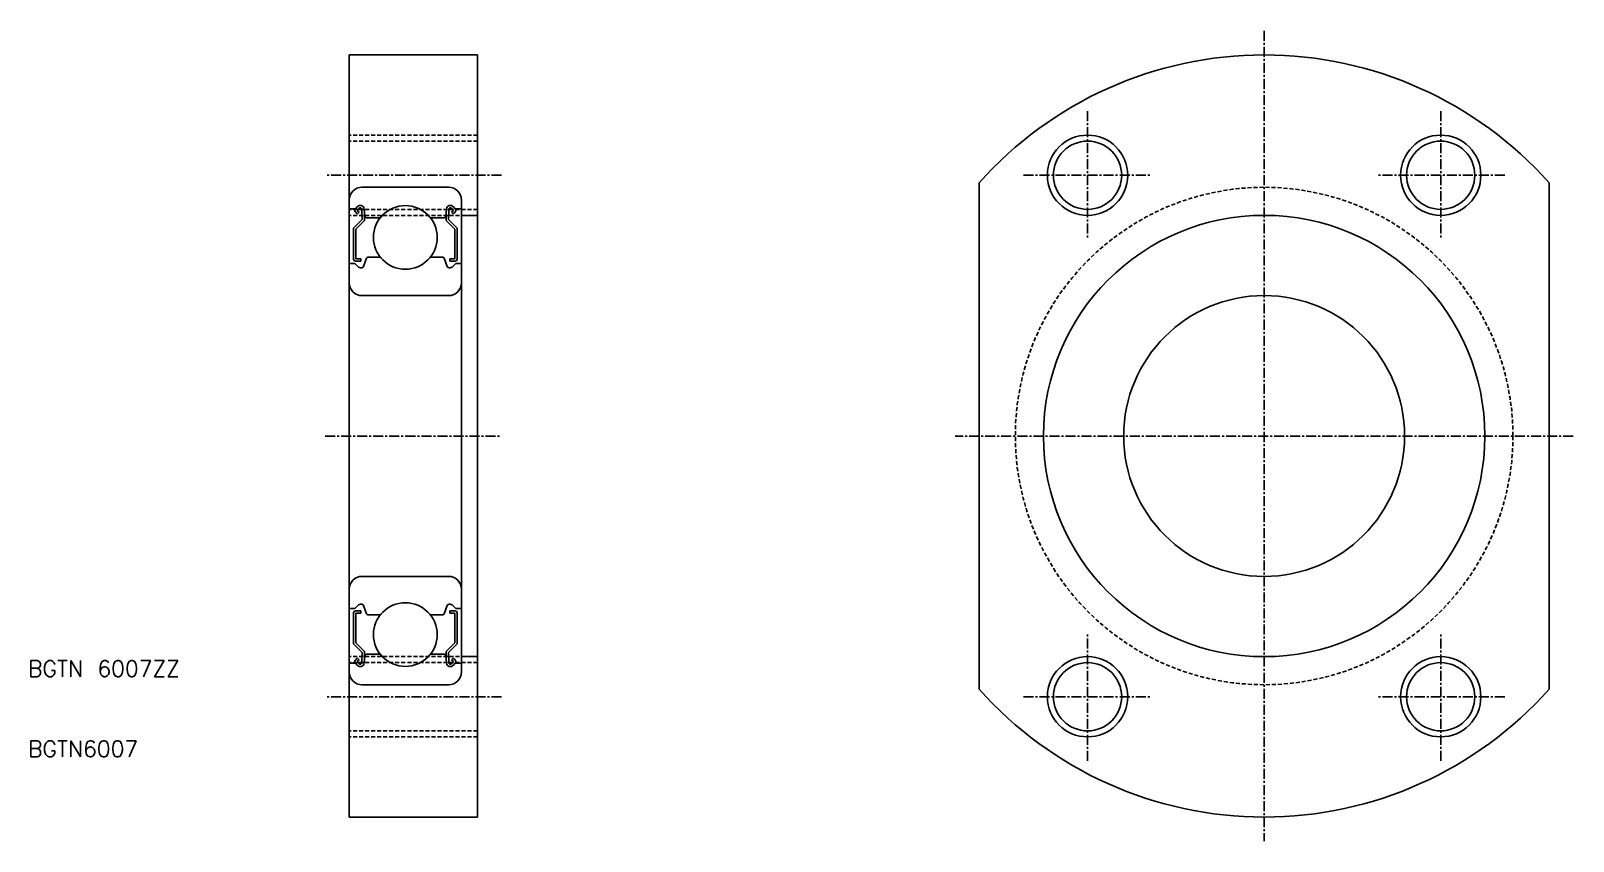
# Model space of a CAD drawing. Extents: x 10 to 202, y 0 to 100.
import ezdxf

# ---------------------------------------------------------------- set-up
doc = ezdxf.new("R2010")
doc.units = 0
doc.linetypes.add('CENTER', pattern=[2, 1.25, -0.25, 0.25, -0.25])
doc.linetypes.add('DASHED', pattern=[0.75, 0.5, -0.25])
doc.layers.get('0').update_dxf_attribs({"linetype": 'CONTINUOUS'})
doc.layers.add('CENTER', color=1, linetype='CENTER')
doc.styles.get("Standard").update_dxf_attribs({"font": 'txt.shx', "bigfont": 'extfont.shx'})

msp = doc.modelspace()

# ---------------------------------------------------------------- linework, layer by layer
at = {"color": 7, "linetype": 'CONTINUOUS'}
for p, q in [((50, 2.5), (50, 97.5)), ((50, 97.5), (66, 97.5)), ((66, 97.5), (66, 2.5)), ((51.6, 81), (62.4, 81)), ((128.5, 18.440532), (128.5, 81.559468)), ((199.5, 18.440532), (199.5, 81.559468)), ((64, 79.4), (64, 20.6)), ((50.2, 78.29999), (50.780027, 78.29999)), ((51.629968, 77.003948), (50.53, 75.90399)), ((50.779748, 78.299658), (51.000766, 78.562217)), ((51.046001, 77.683981), (50.816406, 77.87666)), ((51.93, 76.88004), (50.83, 75.78003)), ((51.010002, 78.106928), (51.225533, 78.363717)), ((51.238974, 77.913953), (51.010002, 78.106928)), ((51.046001, 77.683981), (51.238974, 77.913953)), ((51.578552, 78.243428), (51.629968, 77.003948)), ((51.881389, 78.283686), (51.960017, 77.382614)), ((51.93, 77.72699), (51.93, 76.88004)), ((52.15926, 77.2), (53.877745, 77.2)), ((61.84074, 77.2), (60.122255, 77.2)), ((62.118611, 78.283686), (62.039983, 77.382614)), ((62.07, 77.72699), (62.07, 76.88004)), ((62.07, 76.88004), (63.17, 75.78003)), ((62.421448, 78.243428), (62.370032, 77.003948)), ((62.370032, 77.003948), (63.47, 75.90399)), ((62.761026, 77.913953), (62.989998, 78.106928)), ((62.953999, 77.683981), (62.761026, 77.913953)), ((62.989998, 78.106928), (62.774467, 78.363717)), ((62.953999, 77.683981), (63.183594, 77.87666)), ((63.220252, 78.299658), (62.999234, 78.562217)), ((63.8, 78.29999), (63.219973, 78.29999)), ((64, 77.5), (66, 77.5)), ((50.53, 75.90399), (50.53, 72.09999)), ((50.83, 75.78003), (50.83, 72.09999)), ((63.17, 75.78003), (63.17, 72.09999)), ((63.47, 75.90399), (63.47, 72.09999)), ((50.2, 71.49998), (50.69998, 71.49998)), ((50.69998, 71.49998), (51.07401, 71.12595)), ((51.45, 72.09999), (50.83, 72.09999)), ((50.83, 71.79999), (51.45, 71.79999)), ((51.45, 71.79999), (51.45, 72.09999)), ((51.78199, 71.14711), (52.153069, 72.168296)), ((52.341043, 72.29999), (53.877753, 72.29999)), ((61.658957, 72.29999), (60.122247, 72.29999)), ((62.21801, 71.14711), (61.846931, 72.168296)), ((62.55, 72.09999), (63.17, 72.09999)), ((62.55, 71.79999), (62.55, 72.09999)), ((63.17, 71.79999), (62.55, 71.79999)), ((63.30002, 71.49998), (62.92599, 71.12595)), ((63.8, 71.49998), (63.30002, 71.49998)), ((51.6, 67.5), (62.4, 67.5)), ((51.6, 32.5), (62.4, 32.5)), ((50.69998, 28.50002), (51.07401, 28.87405)), ((51.78199, 28.85289), (52.153069, 27.831704)), ((62.21801, 28.85289), (61.846931, 27.831704)), ((63.30002, 28.50002), (62.92599, 28.87405)), ((50.2, 28.50002), (50.69998, 28.50002)), ((50.53, 24.09601), (50.53, 27.90001)), ((50.83, 28.20001), (51.45, 28.20001)), ((51.45, 27.90001), (50.83, 27.90001)), ((50.83, 24.21997), (50.83, 27.90001)), ((51.45, 28.20001), (51.45, 27.90001)), ((52.341043, 27.70001), (53.877753, 27.70001)), ((61.658957, 27.70001), (60.122247, 27.70001)), ((62.55, 28.20001), (62.55, 27.90001)), ((63.17, 28.20001), (62.55, 28.20001)), ((62.55, 27.90001), (63.17, 27.90001)), ((63.17, 24.21997), (63.17, 27.90001)), ((63.8, 28.50002), (63.30002, 28.50002)), ((63.47, 24.09601), (63.47, 27.90001)), ((51.629968, 22.996052), (50.53, 24.09601)), ((51.93, 23.11996), (50.83, 24.21997)), ((51.93, 22.27301), (51.93, 23.11996)), ((62.07, 23.11996), (63.17, 24.21997)), ((62.07, 22.27301), (62.07, 23.11996)), ((62.370032, 22.996052), (63.47, 24.09601)), ((50.2, 21.70001), (50.780027, 21.70001)), ((50.779748, 21.700342), (51.000766, 21.437783)), ((51.046001, 22.316019), (50.816406, 22.12334)), ((51.238974, 22.086047), (51.010002, 21.893072)), ((51.010002, 21.893072), (51.225533, 21.636283)), ((51.046001, 22.316019), (51.238974, 22.086047)), ((51.578552, 21.756572), (51.629968, 22.996052)), ((51.881389, 21.716314), (51.960017, 22.617386)), ((52.15926, 22.8), (53.877745, 22.8)), ((61.84074, 22.8), (60.122255, 22.8)), ((62.118611, 21.716314), (62.039983, 22.617386)), ((62.421448, 21.756572), (62.370032, 22.996052)), ((62.953999, 22.316019), (62.761026, 22.086047)), ((62.761026, 22.086047), (62.989998, 21.893072)), ((62.989998, 21.893072), (62.774467, 21.636283)), ((62.953999, 22.316019), (63.183594, 22.12334)), ((63.220252, 21.700342), (62.999234, 21.437783)), ((63.8, 21.70001), (63.219973, 21.70001)), ((64, 22.5), (66, 22.5)), ((51.6, 19), (62.4, 19)), ((50, 2.5), (66, 2.5))]:
    msp.add_line(p, q, dxfattribs=at)
at = {"color": 3, "linetype": 'DASHED'}
for p, q in [((66, 87.5), (50, 87.5)), ((66, 86.75), (50, 86.75)), ((66, 78.25), (50, 78.25)), ((66, 77.5), (50, 77.5)), ((66, 22.5), (50, 22.5)), ((66, 21.75), (50, 21.75)), ((66, 13.25), (50, 13.25)), ((66, 12.5), (50, 12.5))]:
    msp.add_line(p, q, dxfattribs=at)
at = {"color": 3, "linetype": 'CONTINUOUS'}
for centre in [(142, 82.5), (186, 82.5), (142, 17.5), (186, 17.5)]:
    msp.add_circle(centre, 5, dxfattribs=at)
at = {"color": 7, "linetype": 'CONTINUOUS'}
for centre, radius in [((142, 82.5), 4.25), ((186, 82.5), 4.25), ((57, 74.75), 3.96875), ((164, 50), 27.5), ((164, 50), 17.5), ((57, 25.25), 3.96875), ((142, 17.5), 4.25), ((186, 17.5), 4.25)]:
    msp.add_circle(centre, radius, dxfattribs=at)
at = {"color": 3, "linetype": 'DASHED'}
msp.add_circle((164, 50), 31, dxfattribs=at)
at = {"color": 7, "linetype": 'CONTINUOUS'}
for centre, radius, start, end in [((164, 50), 47.5, 41.63706629, 138.36293371), ((51.6, 79.4), 1.6, 90, 180), ((62.4, 79.4), 1.6, 0, 90), ((50.2, 78.49999), 0.2, 180, 270), ((51.009257, 78.10646), 0.3, 139.909786, 229.996276), ((51.383282, 78.240221), 0.5, 4.98705, 139.909786), ((51.378724, 78.235139), 0.2, 2.37537, 139.992225), ((52.15926, 77.4), 0.2, 184.98705, 270), ((61.84074, 77.4), 0.2, 270, 355.01295), ((62.616718, 78.240221), 0.5, 40.090214, 175.01295), ((62.621276, 78.235139), 0.2, 40.007775, 177.62463), ((62.990743, 78.10646), 0.3, 310.003724, 40.090214), ((63.8, 78.49999), 0.2, 270, 0), ((50.2, 71.29998), 0.2, 90, 180), ((50.83, 72.09999), 0.3, 180, 270), ((51.498, 71.54999), 0.599648, 225, 272.804841), ((51.5, 71.24998), 0.300167, 265.537395, 340.029872), ((52.341043, 72.09999), 0.2, 90, 160.029872), ((61.658957, 72.09999), 0.2, 19.970128, 90), ((62.5, 71.24998), 0.300167, 199.970128, 274.462605), ((62.502, 71.54999), 0.599648, 267.195159, 315), ((63.17, 72.09999), 0.3, 270, 0), ((63.8, 71.29998), 0.2, 0, 90), ((51.6, 69.1), 1.6, 180, 270), ((62.4, 69.1), 1.6, 270, 0), ((51.6, 30.9), 1.6, 90, 180), ((62.4, 30.9), 1.6, 0, 90), ((51.498, 28.45001), 0.599648, 87.195159, 135), ((51.5, 28.75002), 0.300167, 19.970128, 94.462605), ((62.5, 28.75002), 0.300167, 85.537395, 160.029872), ((62.502, 28.45001), 0.599648, 45, 92.804841), ((50.2, 28.70002), 0.2, 180, 270), ((50.83, 27.90001), 0.3, 90, 180), ((52.341043, 27.90001), 0.2, 199.970128, 270), ((61.658957, 27.90001), 0.2, 270, 340.029872), ((63.17, 27.90001), 0.3, 0, 90), ((63.8, 28.70002), 0.2, 270, 0), ((50.2, 21.50001), 0.2, 90, 180), ((51.009257, 21.89354), 0.3, 130.003724, 220.090214), ((51.383282, 21.759779), 0.5, 220.090214, 355.01295), ((51.378724, 21.764861), 0.2, 220.007775, 357.62463), ((52.15926, 22.6), 0.2, 90, 175.01295), ((61.84074, 22.6), 0.2, 4.98705, 90), ((62.616718, 21.759779), 0.5, 184.98705, 319.909786), ((62.621276, 21.764861), 0.2, 182.37537, 319.992225), ((62.990743, 21.89354), 0.3, 319.909786, 49.996276), ((63.8, 21.50001), 0.2, 0, 90), ((51.6, 20.6), 1.6, 180, 270), ((62.4, 20.6), 1.6, 270, 0), ((164, 50), 47.5, 221.63706629, 318.36293371)]:
    msp.add_arc(centre, radius, start, end, dxfattribs=at)
at = {"layer": 'CENTER', "color": 1, "linetype": 'CENTER'}
for p, q in [((164, 100.5), (164, -0.5)), ((142, 90.5), (142, 74.5)), ((186, 90.5), (186, 74.5)), ((69, 82.5), (47, 82.5)), ((134, 82.5), (150, 82.5)), ((194, 82.5), (178, 82.5)), ((47, 50), (69, 50)), ((202.5, 50), (125.5, 50)), ((142, 9.5), (142, 25.5)), ((186, 9.5), (186, 25.5)), ((69, 17.5), (47, 17.5)), ((134, 17.5), (150, 17.5)), ((194, 17.5), (178, 17.5))]:
    msp.add_line(p, q, dxfattribs=at)

# ---------------------------------------------------------------- texts
at = {"color": 7, "linetype": 'CONTINUOUS'}
for s, p in [('BGTN 6007ZZ', (10, 20)), ('BGTN6007', (10, 10))]:
    msp.add_text(s, height=2, dxfattribs=at).set_placement(p)

doc.saveas('drawing.dxf')
